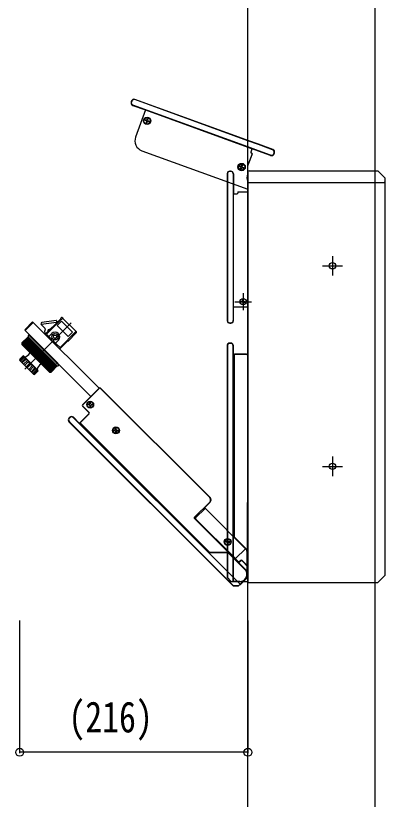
# Model space of a CAD drawing. Units: millimetres, scale not verified. Extents: x -2102 to 2103, y -1485 to 1485.
# Drawn here: x 443 to 793, y 0 to 742 of the extents above; entities that cross this region are included whole.
import ezdxf
from ezdxf.enums import TextEntityAlignment as Align

# ---------------------------------------------------------------- set-up
doc = ezdxf.new("R2010")
doc.units = ezdxf.units.MM
doc.header["$LTSCALE"] = 8
for name, color, linetype in [('0-3_YKK_13', 4, 'Continuous'), ('0-4_YKK_A1', 4, 'Continuous'), ('0-5_YKK_D', 6, 'Continuous')]:
    doc.layers.add(name, color=color, linetype=linetype)
doc.styles.add('ＭＳ ゴシック', font='')
doc.styles.get('ＭＳ ゴシック').set_extended_font_data('MS Gothic')

msp = doc.modelspace()

# ---------------------------------------------------------------- linework, layer by layer
at = {"layer": '0-3_YKK_13'}
for p, q in [((552.423, 661.69), (552.081, 660.75)), ((552.423, 661.69), (552.081, 660.75)), ((552.423, 661.69), (552.081, 660.75)), ((552.672, 661.599), (552.33, 660.66)), ((686.057, 615.712), (555.627, 663.184)), ((553.575, 657.546), (565.596, 653.171)), ((553.575, 657.546), (565.596, 653.171)), ((553.575, 657.546), (565.596, 653.171)), ((565.603, 653.168), (560.909, 640.271)), ((565.603, 653.168), (560.909, 640.271)), ((565.603, 653.168), (560.909, 640.271)), ((560.909, 640.271), (556.215, 627.373)), ((566.173, 642.818), (565.097, 643.231)), ((566.399, 643.44), (565.31, 643.815)), ((566.528, 642.057), (566.153, 640.967)), ((566.489, 642.502), (566.173, 642.818)), ((566.845, 643.479), (566.399, 643.44)), ((566.489, 642.502), (566.528, 642.057)), ((567.15, 641.83), (566.737, 640.755)), ((566.845, 643.479), (567.161, 643.795)), ((567.466, 642.147), (567.15, 641.83)), ((567.161, 643.795), (567.574, 644.871)), ((567.466, 642.147), (567.911, 642.185)), ((567.782, 643.569), (568.158, 644.658)), ((567.821, 643.123), (567.782, 643.569)), ((567.821, 643.123), (568.137, 642.807)), ((567.911, 642.185), (569.001, 641.81)), ((568.137, 642.807), (569.213, 642.394)), ((684.005, 610.073), (666.902, 616.298)), ((684.005, 610.073), (666.902, 616.298)), ((686.057, 615.712), (672.61, 620.606)), ((685.966, 615.463), (672.61, 620.324)), ((562.192, 614.556), (662.61, 578.007)), ((666.491, 611.659), (662.61, 600.996)), ((666.491, 611.659), (662.61, 600.996)), ((666.491, 611.659), (663.344, 603.014)), ((666.261, 615.999), (665.235, 613.18)), ((666.261, 615.999), (665.235, 613.18)), ((666.261, 615.999), (665.235, 613.18)), ((666.192, 612.3), (665.534, 612.539)), ((666.192, 612.3), (665.534, 612.539)), ((666.192, 612.3), (665.534, 612.539)), ((684.095, 610.322), (672.61, 614.502)), ((687.217, 611.778), (687.422, 612.341)), ((687.465, 611.687), (687.671, 612.251)), ((687.465, 611.687), (687.671, 612.251)), ((687.465, 611.687), (687.671, 612.251)), ((646.21, 595.2), (645.61, 595.2)), ((646.21, 594.935), (645.61, 594.935)), ((655.611, 599.091), (654.536, 599.504)), ((655.966, 598.33), (655.591, 597.241)), ((655.928, 598.775), (655.611, 599.091)), ((655.928, 598.775), (655.966, 598.33)), ((656.588, 598.104), (656.175, 597.028)), ((656.283, 599.752), (656.599, 600.068)), ((656.904, 598.42), (656.588, 598.104)), ((656.599, 600.068), (657.012, 601.144)), ((656.904, 598.42), (657.35, 598.459)), ((657.221, 599.842), (657.596, 600.931)), ((657.26, 599.397), (657.221, 599.842)), ((657.26, 599.397), (657.576, 599.08)), ((657.35, 598.459), (658.439, 598.084)), ((657.576, 599.08), (658.652, 598.668)), ((662.61, 600.996), (662.147, 599.725)), ((662.147, 599.725), (662.147, 592.396)), ((662.61, 594.5), (662.61, 205.5)), ((663.61, 595.5), (672.61, 595.5)), ((785.61, 595.5), (792.61, 588.5)), ((642.91, 592.5), (642.91, 453.7)), ((643.174, 592.5), (643.174, 453.7)), ((648.645, 592.5), (648.645, 453.7)), ((648.91, 592.5), (648.91, 573.808)), ((662.61, 584.2), (662.61, 590.2)), ((792.61, 212.5), (792.61, 588.5)), ((662.147, 585.604), (662.147, 585.081)), ((662.61, 584.5), (672.61, 584.5)), ((791.61, 584.5), (792.61, 585.5)), ((648.91, 466.492), (648.91, 573.808)), ((649.41, 573.8), (652.41, 573.8)), ((652.91, 575), (652.91, 574.3)), ((653.41, 575.5), (662.61, 575.5)), ((742.61, 514.761), (742.61, 496.239)), ((733.099, 505.5), (752.121, 505.5)), ((658.11, 479.5), (658.11, 463.5)), ((650.11, 471.5), (666.11, 471.5)), ((657.185, 471.831), (656.033, 471.81)), ((657.185, 471.169), (656.033, 471.189)), ((657.59, 472.019), (657.185, 471.831)), ((657.59, 470.98), (657.185, 471.169)), ((657.59, 470.98), (657.779, 470.575)), ((657.779, 470.575), (657.799, 469.423)), ((658.441, 470.575), (658.421, 469.423)), ((658.63, 470.98), (658.441, 470.575)), ((658.63, 472.019), (659.035, 471.831)), ((658.63, 470.98), (659.035, 471.169)), ((659.035, 471.831), (660.187, 471.81)), ((659.035, 471.169), (660.187, 471.189)), ((648.91, 466.5), (662.635, 466.5)), ((648.91, 453.7), (648.91, 466.492)), ((481.06, 453.574), (467.541, 451.674)), ((481.613, 452.949), (481.014, 450.715)), ((486.239, 453.015), (482.105, 448.881)), ((486.269, 456.427), (485.267, 455.46)), ((485.589, 455.126), (485.267, 455.46)), ((486.239, 453.015), (496.584, 442.669)), ((486.689, 456.423), (487.411, 455.702)), ((487.411, 455.702), (499.561, 443.552)), ((451.413, 407.554), (495.254, 451.395)), ((458.838, 452.455), (451.625, 445.243)), ((459.403, 451.89), (451.625, 444.112)), ((458.838, 452.455), (521.77, 389.523)), ((466.893, 450.068), (481.386, 452.105)), ((470.391, 446.559), (466.974, 449.977)), ((482.105, 448.881), (492.451, 438.536)), ((645.41, 451.464), (646.41, 451.464)), ((645.41, 451.2), (646.41, 451.2)), ((448.439, 431.844), (454.752, 438.157)), ((448.475, 432.024), (454.68, 438.229)), ((448.557, 432.22), (454.623, 438.285)), ((448.656, 432.367), (454.599, 438.309)), ((454.595, 438.313), (448.726, 432.444)), ((451.625, 444.112), (513.992, 381.745)), ((455.302, 439.727), (454.595, 439.02)), ((454.595, 438.313), (482.168, 410.74)), ((454.949, 440.081), (455.302, 440.435)), ((454.949, 440.081), (457.777, 437.253)), ((455.302, 440.435), (484.294, 411.443)), ((455.302, 439.727), (483.587, 411.443)), ((457.936, 437.094), (456.716, 438.313)), ((474.041, 438.667), (476.902, 441.43)), ((484.731, 427.976), (499.563, 443.13)), ((492.084, 433.917), (500.286, 442.41)), ((492.451, 438.536), (496.584, 442.669)), ((499.561, 443.552), (500.283, 442.83)), ((448.44, 431.619), (454.865, 438.043)), ((448.484, 431.423), (454.984, 437.924)), ((448.593, 431.195), (455.153, 437.755)), ((448.726, 431.03), (474.889, 404.867)), ((448.743, 431.013), (455.319, 437.589)), ((448.966, 430.791), (455.542, 437.367)), ((449.177, 430.579), (455.753, 437.156)), ((449.452, 430.304), (456.028, 436.88)), ((449.707, 430.049), (456.283, 436.625)), ((450.033, 429.724), (456.609, 436.3)), ((450.329, 429.427), (456.905, 436.003)), ((450.703, 429.054), (457.279, 435.63)), ((451.039, 428.718), (457.615, 435.294)), ((451.457, 428.299), (458.033, 434.875)), ((451.83, 427.926), (458.406, 434.502)), ((452.291, 427.466), (458.867, 434.042)), ((452.697, 427.059), (459.274, 433.635)), ((453.196, 426.56), (459.773, 433.136)), ((453.634, 426.122), (460.21, 432.698)), ((454.168, 425.588), (460.744, 432.165)), ((454.633, 425.123), (461.209, 431.699)), ((455.197, 424.559), (461.773, 431.135)), ((461.811, 433.218), (457.936, 437.094)), ((461.811, 433.218), (466.002, 429.028)), ((474.762, 436.531), (475.472, 437.236)), ((481.095, 431.613), (478.81, 433.897)), ((480.39, 430.903), (481.095, 431.613)), ((480.405, 432.303), (483.168, 435.164)), ((481.095, 431.613), (484.731, 427.976)), ((484.543, 426.75), (491.763, 434.238)), ((491.763, 434.238), (492.084, 433.917)), ((646.36, 432.3), (645.36, 432.3)), ((646.097, 432.037), (645.622, 432.037)), ((662.36, 431.1), (662.36, 422.8)), ((454.807, 424.808), (468.667, 410.948)), ((455.687, 424.069), (462.263, 430.646)), ((456.277, 423.479), (462.853, 430.055)), ((456.787, 422.969), (463.363, 429.545)), ((457.399, 422.357), (463.975, 428.933)), ((457.925, 421.831), (464.501, 428.407)), ((458.554, 421.202), (465.131, 427.778)), ((459.093, 420.663), (465.669, 427.239)), ((459.735, 420.022), (466.311, 426.598)), ((460.282, 419.474), (466.858, 426.051)), ((460.931, 418.826), (467.507, 425.402)), ((461.482, 418.274), (468.058, 424.85)), ((462.133, 417.623), (468.709, 424.199)), ((462.685, 417.072), (469.261, 423.648)), ((467.524, 427.506), (466.001, 429.029)), ((471.365, 423.665), (467.524, 427.506)), ((474.757, 420.273), (471.365, 423.665)), ((642.86, 429.8), (642.86, 210.4)), ((643.122, 429.537), (643.122, 210.4)), ((648.597, 206.494), (648.597, 429.537)), ((648.86, 422), (648.86, 429.8)), ((446.524, 416.368), (449.865, 419.709)), ((446.808, 415.695), (450.343, 419.23)), ((446.817, 417.1), (449.645, 419.928)), ((447.341, 415.161), (450.877, 418.697)), ((448.24, 414.263), (451.776, 417.798)), ((449.057, 413.445), (452.593, 416.981)), ((450.343, 419.23), (449.865, 419.709)), ((450.352, 419.928), (463.788, 406.493)), ((451.776, 417.798), (450.877, 418.697)), ((453.804, 415.77), (452.593, 416.981)), ((463.333, 416.423), (469.91, 422.999)), ((463.881, 415.876), (470.457, 422.452)), ((464.522, 415.234), (471.098, 421.81)), ((465.061, 414.695), (471.637, 421.272)), ((465.69, 414.066), (472.266, 420.642)), ((466.216, 413.54), (472.792, 420.116)), ((466.828, 412.928), (473.404, 419.504)), ((467.338, 412.418), (473.914, 418.994)), ((467.928, 411.828), (474.505, 418.404)), ((468.418, 411.338), (474.994, 417.914)), ((468.982, 410.774), (475.558, 417.35)), ((469.447, 410.309), (476.024, 416.885)), ((469.981, 409.775), (476.557, 416.351)), ((470.419, 409.337), (476.995, 415.914)), ((474.757, 420.273), (479.832, 415.198)), ((648.86, 421.997), (649.849, 421.8)), ((649.586, 421.537), (649.849, 421.8)), ((649.586, 421.54), (649.586, 248.807)), ((661.622, 421.537), (649.586, 421.537)), ((661.36, 421.8), (649.849, 421.8)), ((446.817, 415.686), (459.545, 402.958)), ((450.268, 412.235), (453.804, 415.77)), ((451.271, 411.232), (454.806, 414.768)), ((452.647, 409.855), (456.183, 413.391)), ((453.714, 408.788), (457.25, 412.324)), ((456.183, 413.391), (454.806, 414.768)), ((455.091, 407.412), (458.627, 410.947)), ((456.094, 406.409), (459.629, 409.945)), ((457.25, 412.324), (458.627, 410.947)), ((457.304, 405.198), (460.84, 408.734)), ((459.629, 409.945), (460.84, 408.734)), ((470.918, 408.838), (477.494, 415.415)), ((471.325, 408.432), (477.901, 415.008)), ((471.785, 407.971), (478.361, 414.547)), ((472.158, 407.598), (478.734, 414.174)), ((472.577, 407.18), (479.153, 413.756)), ((472.913, 406.844), (479.489, 413.42)), ((473.286, 406.47), (479.862, 413.046)), ((473.583, 406.174), (480.159, 412.75)), ((473.908, 405.848), (480.484, 412.424)), ((474.163, 405.593), (480.739, 412.169)), ((474.438, 405.318), (481.015, 411.894)), ((474.65, 405.107), (481.226, 411.683)), ((474.872, 404.884), (481.449, 411.46)), ((475.054, 404.734), (481.614, 411.294)), ((475.282, 404.625), (481.783, 411.125)), ((475.478, 404.581), (481.902, 411.006)), ((475.703, 404.58), (482.016, 410.893)), ((475.883, 404.616), (482.088, 410.821)), ((476.079, 404.698), (482.144, 410.764)), ((476.225, 404.796), (482.168, 410.74)), ((476.226, 404.797), (482.168, 410.74)), ((482.172, 410.736), (476.303, 404.867)), ((480.953, 414.077), (479.832, 415.198)), ((482.172, 412.857), (480.953, 414.077)), ((483.587, 411.443), (482.879, 410.736)), ((458.122, 404.381), (461.657, 407.917)), ((459.02, 403.482), (462.556, 407.018)), ((459.554, 402.949), (463.089, 406.484)), ((460.227, 402.665), (463.568, 406.006)), ((460.959, 402.958), (463.788, 405.786)), ((461.657, 407.917), (462.556, 407.018)), ((463.089, 406.484), (463.568, 406.006)), ((521.77, 389.523), (506.073, 373.825)), ((521.77, 389.152), (506.444, 373.825)), ((626.776, 285.932), (523.184, 389.523)), ((626.404, 285.932), (523.184, 389.152)), ((506.073, 372.411), (511.941, 366.542)), ((506.444, 372.411), (512.313, 366.542)), ((512.36, 374.297), (511.208, 374.277)), ((512.36, 373.636), (511.208, 373.656)), ((512.765, 374.486), (512.36, 374.297)), ((512.765, 373.447), (512.36, 373.636)), ((512.765, 374.486), (512.954, 374.891)), ((512.765, 373.447), (512.954, 373.042)), ((512.954, 374.891), (512.974, 376.043)), ((512.954, 373.042), (512.974, 371.89)), ((513.674, 371.951), (513.576, 372.049)), ((513.616, 374.891), (513.596, 376.043)), ((513.616, 373.042), (513.596, 371.89)), ((513.805, 374.486), (513.616, 374.891)), ((513.805, 373.447), (513.616, 373.042)), ((513.805, 374.486), (514.21, 374.297)), ((513.805, 373.447), (514.21, 373.636)), ((514.21, 374.297), (515.362, 374.277)), ((514.21, 373.636), (515.362, 373.656)), ((512.313, 365.128), (503.802, 356.617)), ((511.941, 365.128), (503.802, 356.988)), ((493.91, 361.946), (493.203, 361.239)), ((493.203, 357.703), (648.342, 202.564)), ((493.91, 361.575), (493.574, 361.239)), ((493.574, 357.703), (648.528, 202.749)), ((502.961, 356.43), (497.446, 361.946)), ((655.161, 203.859), (497.446, 361.575)), ((502.963, 356.428), (503.802, 356.988)), ((503.8, 356.619), (625.941, 234.478)), ((503.802, 356.617), (503.802, 356.988)), ((536.755, 349.902), (535.603, 349.882)), ((536.755, 349.241), (535.603, 349.261)), ((537.16, 350.091), (536.755, 349.902)), ((537.16, 349.052), (536.755, 349.241)), ((537.16, 349.052), (537.349, 348.647)), ((538.2, 349.052), (538.011, 348.647)), ((538.2, 350.091), (538.605, 349.902)), ((538.2, 349.052), (538.605, 349.241)), ((538.605, 349.902), (539.757, 349.882)), ((538.605, 349.241), (539.757, 349.261)), ((537.349, 348.647), (537.369, 347.494)), ((538.011, 348.647), (537.991, 347.494)), ((742.61, 324.761), (742.61, 306.239)), ((733.099, 315.5), (752.121, 315.5)), ((611.776, 267.061), (626.404, 281.689)), ((613.036, 266.591), (622.152, 275.706)), ((621.687, 276.601), (626.776, 281.689)), ((622.011, 275.848), (621.687, 276.601)), ((622.011, 275.848), (662.61, 235.248)), ((662.06, 235.297), (662.06, 281.362)), ((611.741, 267.025), (611.776, 267.061)), ((644.313, 233.746), (611.741, 266.318)), ((650.894, 228.026), (613.036, 265.883)), ((643.062, 244.784), (643.082, 245.936)), ((643.723, 244.784), (643.703, 245.936)), ((648.685, 249.199), (649.586, 248.807)), ((648.685, 249.199), (648.685, 206.459)), ((649.733, 248.453), (648.831, 248.846)), ((648.831, 248.846), (661.114, 236.563)), ((649.586, 248.807), (649.586, 248.6)), ((649.733, 248.453), (649.586, 248.6)), ((649.733, 248.453), (661.474, 236.712)), ((642.468, 244.19), (641.316, 244.17)), ((642.468, 243.528), (641.316, 243.548)), ((642.873, 244.379), (642.468, 244.19)), ((642.873, 243.339), (642.468, 243.528)), ((642.873, 244.379), (643.062, 244.784)), ((643.723, 242.934), (643.703, 241.782)), ((643.912, 244.379), (643.723, 244.784)), ((643.912, 243.339), (643.723, 242.934)), ((643.912, 244.379), (644.317, 244.19)), ((643.912, 243.339), (644.317, 243.528)), ((644.317, 244.19), (645.47, 244.17)), ((644.317, 243.528), (645.47, 243.548)), ((662.61, 237.7), (662.61, 205.5)), ((625.026, 234.118), (625.941, 234.478)), ((625.026, 234.118), (655.248, 203.897)), ((626.294, 234.331), (625.379, 233.972)), ((625.379, 233.972), (642.75, 233.972)), ((625.941, 234.478), (626.087, 234.331)), ((626.294, 234.331), (626.087, 234.331)), ((626.294, 234.331), (642.899, 234.331)), ((642.899, 234.331), (642.75, 233.972)), ((644.313, 233.746), (644.165, 233.386)), ((644.165, 233.386), (659.755, 217.795)), ((650.894, 228.026), (660.363, 237.495)), ((661.474, 236.712), (661.114, 236.563)), ((662.06, 235.297), (661.7, 235.149)), ((661.7, 235.149), (661.7, 213.1)), ((650.814, 227.822), (650.871, 227.966)), ((653.646, 224.991), (650.814, 227.822)), ((650.871, 227.966), (650.894, 228.026)), ((653.646, 224.991), (653.646, 224.413)), ((653.646, 224.413), (660.01, 218.05)), ((655.767, 226.405), (654.353, 224.991)), ((654.353, 224.991), (654.353, 224.484)), ((654.353, 224.484), (654.353, 224.413)), ((654.388, 224.449), (654.353, 224.413)), ((655.767, 225.828), (654.388, 224.449)), ((655.767, 226.405), (655.767, 225.828)), ((662.61, 220.977), (657.181, 226.405)), ((657.181, 226.405), (657.181, 225.828)), ((662.61, 220.399), (657.181, 225.828)), ((659.755, 217.795), (660.01, 218.05)), ((643.094, 209.834), (646.539, 206.39)), ((643.28, 210.02), (646.805, 206.494)), ((654.601, 203.152), (659.805, 208.355)), ((659.755, 208.404), (655.248, 203.897)), ((659.805, 208.355), (659.755, 208.404)), ((659.876, 208.427), (660.131, 208.274)), ((660.133, 208.273), (662.61, 210.75)), ((660.133, 208.273), (662.61, 210.75)), ((660.17, 208.273), (662.61, 210.713)), ((661.7, 213.1), (662.06, 213.1)), ((785.61, 205.5), (792.61, 212.5)), ((646.539, 206.39), (646.805, 206.494)), ((646.539, 206.39), (662.61, 206.39)), ((646.805, 206.494), (648.597, 206.494)), ((648.685, 206.459), (648.597, 206.494)), ((655.06, 206.459), (648.685, 206.459)), ((648.908, 202.592), (653.894, 202.592)), ((648.908, 202.33), (653.779, 202.33)), ((653.779, 202.33), (654.601, 203.152)), ((653.779, 202.33), (653.894, 202.592)), ((653.894, 202.592), (655.161, 203.859)), ((655.004, 203.554), (655.289, 203.554)), ((655.248, 203.897), (655.161, 203.859)), ((658.744, 207.294), (658.949, 207.089)), ((662.61, 205.5), (672.61, 205.5))]:
    msp.add_line(p, q, dxfattribs=at)
for points in [[(672.61, 620.324), (662.61, 623.964), (555.537, 662.935)], [(672.61, 620.606), (662.61, 624.246), (555.627, 663.184)], [(686.057, 615.712), (662.61, 624.246), (555.627, 663.184)], [(672.61, 614.502), (662.61, 618.142), (553.666, 657.794)], [(565.596, 653.171), (662.61, 617.86), (666.44, 616.466)], [(684.005, 610.073), (672.61, 614.221), (666.44, 616.466)], [(684.005, 610.073), (672.61, 614.221), (666.44, 616.466)], [(656.283, 599.752), (655.838, 599.713), (654.748, 600.088)], [(672.61, 595.5), (782.61, 595.5), (785.61, 595.5)], [(672.61, 584.5), (782.61, 584.5), (791.61, 584.5)], [(657.59, 472.019), (657.779, 472.425), (657.799, 473.577)], [(658.63, 472.019), (658.441, 472.425), (658.421, 473.577)], [(470.609, 440.684), (484.664, 454.234), (485.589, 455.126)], [(471.835, 440.872), (486.277, 455.007), (486.989, 455.704)], [(471.835, 440.872), (475.635, 437.072), (475.472, 437.236)], [(483.587, 411.443), (483.94, 411.09), (484.294, 411.443)], [(537.16, 350.091), (537.349, 350.496), (537.369, 351.648)], [(538.2, 350.091), (538.011, 350.496), (537.991, 351.648)], [(642.873, 243.339), (643.062, 242.934), (643.082, 241.782)], [(655.501, 203.642), (658.949, 207.089), (660.133, 208.273)], [(660.131, 208.274), (660.133, 208.273), (660.17, 208.273)], [(672.61, 205.5), (782.61, 205.5), (785.61, 205.5)]]:
    msp.add_lwpolyline(points, dxfattribs=at)
for centre, radius in [((567.155, 642.813), 3.5), ((567.155, 642.813), 3), ((656.594, 599.086), 3.5), ((656.594, 599.086), 3), ((742.61, 505.5), 3), ((658.11, 471.5), 3), ((479.98, 438.243), 3), ((479.98, 438.243), 1.55), ((513.285, 373.967), 3.25), ((513.285, 373.967), 3), ((537.68, 349.571), 3.25), ((537.68, 349.571), 3), ((742.61, 315.5), 3), ((643.393, 243.859), 3.25), ((643.393, 243.859), 3)]:
    msp.add_circle(centre, radius, dxfattribs=at)
for centre, radius, start, end in [((554.772, 660.835), 2.5, 70, 160), ((554.772, 660.835), 2.5, 70, 160), ((554.772, 660.835), 2.5, 70, 160), ((554.772, 660.835), 2.235, 70, 160), ((554.43, 659.895), 2.5, 160, 250), ((554.43, 659.895), 2.5, 160, 250), ((554.43, 659.895), 2.5, 160, 250), ((554.43, 659.895), 2.235, 160, 250), ((567.155, 642.813), 2.1, 151.49109, 168.50891), ((567.155, 642.813), 2.1, 241.49109, 258.50891), ((567.155, 642.813), 2.1, 61.49109, 78.50891), ((567.155, 642.813), 2.1, 331.49109, 348.50891), ((565.612, 623.953), 10, 160, 250), ((666.731, 615.828), 0.5, 70, 160), ((666.731, 615.828), 0.5, 70, 160), ((666.731, 615.828), 0.5, 70, 160), ((665.705, 613.009), 0.5, 160, 250), ((665.705, 613.009), 0.5, 160, 250), ((665.705, 613.009), 0.5, 160, 250), ((666.021, 611.83), 0.5, 340, 70), ((666.021, 611.83), 0.5, 340, 70), ((666.021, 611.83), 0.5, 340, 70), ((684.928, 612.611), 2.7, 250, 340), ((684.928, 612.611), 2.7, 250, 340), ((684.928, 612.611), 2.7, 250, 340), ((684.928, 612.611), 2.435, 250, 340), ((685.133, 613.174), 2.435, 340, 70), ((685.133, 613.174), 2.7, 340, 70), ((685.133, 613.174), 2.7, 340, 70), ((685.133, 613.174), 2.7, 340, 70), ((645.61, 592.5), 2.7, 90, 180), ((645.61, 592.5), 2.435, 90, 180), ((646.21, 592.5), 2.7, 0, 90), ((646.21, 592.5), 2.435, 0, 90), ((656.594, 599.086), 2.1, 151.49109, 168.50891), ((656.594, 599.086), 2.1, 241.49109, 258.50891), ((656.594, 599.086), 2.1, 61.49109, 78.50891), ((656.594, 599.086), 2.1, 331.49109, 348.50891), ((663.61, 594.5), 1, 90, 180), ((672.61, 589), 11, 162.01851, 197.98149), ((663.447, 585.081), 1.3, 180, 229.90462), ((649.41, 574.3), 0.5, 180, 270), ((652.41, 574.3), 0.5, 270, 0), ((653.41, 575), 0.5, 90, 180), ((658.11, 471.5), 2.1, 171.49109, 188.50891), ((658.11, 471.5), 2.1, 81.49109, 98.50891), ((658.11, 471.5), 2.1, 261.49109, 278.50891), ((658.11, 471.5), 2.1, 351.49109, 8.50891), ((481.13, 453.079), 0.5, 345, 98), ((486.477, 456.211), 0.3, 45, 134), ((487.199, 455.49), 0.3, 45, 134.37808), ((645.41, 453.7), 2.5, 180, 270), ((645.41, 453.7), 2.235, 180, 270), ((646.41, 453.7), 2.5, 270, 0), ((646.41, 453.7), 2.235, 270, 0), ((467.681, 450.684), 1, 98, 225), ((469.684, 445.852), 1, 335.20955, 45), ((481.732, 451.462), 0.5, 165, 228.47053), ((452.191, 444.677), 0.8, 135, 225), ((454.949, 438.667), 0.5, 135, 225), ((474.677, 443.546), 4.5, 155.20955, 214.19153), ((474.677, 443.546), 1.6, 72.43323, 195.47294), ((474.044, 439.087), 0.3, 225, 314), ((479.98, 438.243), 4.431, 316, 134), ((499.349, 443.34), 0.3, 315.61444, 45), ((500.07, 442.618), 0.3, 316, 45), ((449.433, 431.737), 1, 135, 225), ((479.98, 438.243), 4.5, 195.07357, 254.92643), ((480.825, 432.307), 0.3, 136, 225), ((645.36, 429.8), 2.5, 90, 180), ((645.622, 429.537), 2.5, 90, 180), ((646.097, 429.537), 2.5, 0, 90), ((646.36, 429.8), 2.5, 0, 90), ((663.36, 431.1), 1, 138.59038, 180), ((454.949, 424.949), 0.2, 165, 225), ((455.807, 423.101), 0.5, 328.18596, 45), ((447.524, 416.393), 1, 135, 225), ((449.999, 419.575), 0.5, 45, 135), ((449.434, 427.054), 8, 281.72591, 326.98205), ((449.434, 427.054), 8, 326.98205, 328.18596), ((661.36, 422.8), 1, 270, 0), ((661.622, 422.537), 1, 270, 350.94365), ((661.622, 422.537), 1, 350.94365, 359.21879), ((470.913, 405.575), 8, 123.01795, 168.27409), ((470.913, 405.575), 8, 121.81404, 123.01795), ((466.96, 411.948), 0.5, 45, 121.81404), ((468.808, 411.09), 0.2, 225, 285), ((482.526, 411.09), 0.5, 225, 315), ((460.252, 403.665), 1, 225, 315), ((463.434, 406.14), 0.5, 315, 45), ((475.596, 405.574), 1, 225, 315), ((522.477, 388.816), 1, 45, 135), ((522.477, 388.445), 1, 45, 135), ((506.78, 373.118), 1, 135, 225), ((507.151, 373.118), 1, 135, 225), ((513.285, 373.967), 2.1, 171.49109, 188.50891), ((513.285, 373.967), 2.1, 81.49109, 98.50891), ((513.285, 373.967), 2.1, 261.49109, 278.50891), ((513.285, 373.967), 2.1, 351.49109, 8.50891), ((511.234, 365.835), 1, 315, 45), ((511.606, 365.835), 1, 44.21879, 45), ((511.606, 365.835), 1, 315, 44.21879), ((494.971, 359.471), 2.5, 135, 225), ((495.342, 359.471), 2.5, 135, 225), ((495.678, 360.178), 2.5, 45, 135), ((495.678, 359.807), 2.5, 45, 135), ((537.68, 349.571), 2.1, 171.49109, 188.50891), ((537.68, 349.571), 2.1, 81.49109, 98.50891), ((537.68, 349.571), 2.1, 351.49109, 8.50891), ((537.68, 349.571), 2.1, 261.49109, 278.50891), ((624.283, 283.81), 3, 315, 45), ((624.654, 283.81), 3, 315, 45), ((662.56, 281.362), 0.5, 90, 180), ((612.094, 266.672), 0.5, 135, 225), ((613.39, 266.237), 0.5, 135, 225), ((643.393, 243.859), 2.1, 81.49109, 98.50891), ((649.185, 249.199), 0.5, 180, 225), ((650.086, 248.807), 0.5, 180, 225), ((643.393, 243.859), 2.1, 171.49109, 188.50891), ((643.393, 243.859), 2.1, 261.49109, 278.50891), ((643.393, 243.859), 2.1, 351.49109, 8.50891), ((625.379, 234.472), 0.5, 225, 270), ((626.294, 234.831), 0.5, 225, 270), ((642.75, 231.972), 2, 45, 90), ((642.899, 232.331), 2, 45, 90), ((659.7, 235.149), 2, 0, 45), ((660.06, 235.297), 2, 0, 45), ((653.999, 225.345), 0.5, 225, 269.18065), ((653.999, 224.767), 0.5, 225, 315), ((653.999, 225.345), 0.5, 269.18065, 315), ((656.474, 225.698), 1, 45, 135), ((656.474, 225.121), 1, 45, 135), ((655.06, 213.1), 6.64, 315, 45), ((655.06, 213.1), 7, 316.42288, 45), ((643.66, 210.4), 0.8, 180, 225), ((643.66, 210.4), 0.537, 180, 225), ((655.06, 213.1), 6.64, 270, 0), ((655.06, 213.1), 6.71, 315, 315.86574), ((648.886, 203.152), 0.8, 225, 225.09028), ((648.908, 203.13), 0.8, 225, 270), ((648.908, 203.13), 0.537, 225, 270), ((655.289, 203.854), 0.3, 270, 315)]:
    msp.add_arc(centre, radius, start, end, dxfattribs=at)
at = {"layer": '0-4_YKK_A1'}
for p, q in [((662.61, -494.5), (662.61, 900)), ((782.61, 900), (782.61, -494.5))]:
    msp.add_line(p, q, dxfattribs=at)
at = {"layer": '0-5_YKK_D'}
for p, q in [((446.524, 169.389), (446.524, 43.61)), ((662.61, 169.389), (662.61, 43.61)), ((662.61, 44.61), (446.524, 44.61))]:
    msp.add_line(p, q, dxfattribs=at)
for centre in [(446.524, 44.61), (662.61, 44.61)]:
    msp.add_circle(centre, 3.75, dxfattribs=at)

# ---------------------------------------------------------------- texts
at = {"layer": '0-5_YKK_D', "style": 'ＭＳ ゴシック', "width": 0.8}
msp.add_text('(216)', height=29.33, dxfattribs=at).set_placement((492.7, 54.61), align=Align.BOTTOM_LEFT)

doc.saveas('drawing.dxf')
